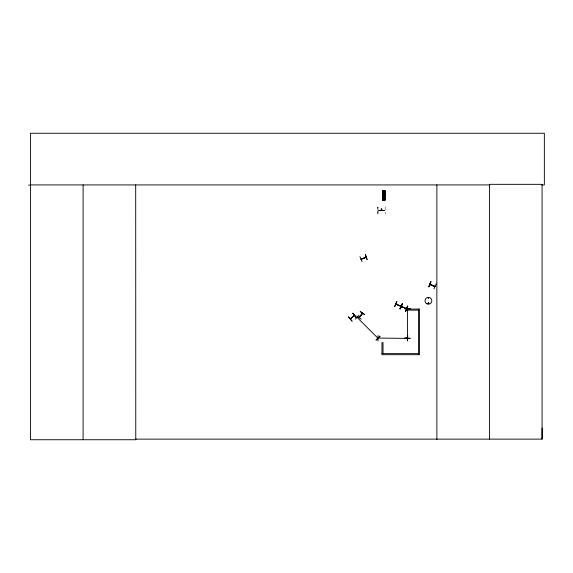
<?xml version="1.0" encoding="UTF-8"?>
<svg xmlns="http://www.w3.org/2000/svg" width="573" height="573" viewBox="0 0 573 573"><rect width="100%" height="100%" fill="white"/><g stroke="black" fill="none" stroke-linecap="round" stroke-linejoin="round"><path stroke-width="0.43" stroke-dasharray="2.87 2.15" d="M378.166 209.611L377.879 214.23L377.879 206.932L378.187 209.303M385.185 206.932L385.163 214.23M377.901 206.932L377.901 214.23"/><path stroke-width="0.86" d="M541.671 184.929L544.35 184.929L544.35 133.265L30.498 133.265L30.498 439.735L135.772 439.735L135.701 439.133L542.065 439.133L542.144 428.052M357.258 317.184L357.695 317.614L357.122 317.32M377.664 337.547L378.001 337.884M365.588 257.463L366.154 257.241L361.026 259.254M407.403 309.327L407.439 308.754L407.661 309.241M407.647 338.414L407.69 337.955M428.719 298.01C428.081 296.85 428.181 299.013 428.69 297.86M428.103 303.332C429.499 302.358 427.78 304.635 428.346 303.017M428.905 303.461C427.501 301.491 428.511 305.395 428.776 302.981M362.487 313.359L359.199 317.707L362.322 313.159M407.41 308.868L407.432 338.414M366.083 257.069L361.176 259.232M365.517 257.284L366.126 257.32L361.105 259.29M394.575 306.519L396.76 301.498M394.79 306.612L396.946 301.577M400.427 306.147L401.007 306.19M395.95 304.234L400.942 306.147M399.904 308.804L402.045 303.762L402.54 303.969M400.097 308.883L402.325 303.883M402.468 303.941L400.377 309.005L399.89 308.797M402.053 306.641L401.515 306.648M405.978 308.589L406.529 308.561M407.604 306.147L405.691 311.282L407.568 306.132M405.483 311.196L407.639 306.161M405.67 311.275L407.826 306.24M428.84 286.751L431.032 281.73M430.459 284.566L430.058 284.158M433.947 288.935L436.175 283.936M362.43 313.381L359.242 317.557M362.487 313.302L359.228 317.614M360.224 311.554L364.757 314.634L360.245 311.526M361.255 319.233L356.857 315.974M350.776 318.81L350.49 319.054M353.985 315.659L354.401 315.379L350.289 318.824M354.479 315.587L350.468 319.032M355.267 319.197L359.063 315.25M376.031 339.961L379.906 336.086M376.203 340.126L380.049 336.229M348.52 316.933L352.087 321.095M400.957 306.168L396 304.012L396.38 304.442M430.079 284.201L435.065 286.335L434.52 286.342M434.943 286.529L430.008 284.373M406.379 308.725L401.401 306.569M365.416 254.491L367.121 259.705L365.388 254.498M362 261.682L359.951 256.604M378.173 338.049L408.556 338.414L406.307 338.106M357.337 317.191L357.702 317.578M357.495 317.707L357.129 317.392L377.736 338.013M410.275 308.654L404.796 308.768M404.796 308.489L410.268 308.453M378.044 335.463L378.001 340.942M407.439 338.07L406.773 338.299M404.796 338.127L410.275 338.356L404.796 338.091M406.851 338.321L407.382 337.955M28.65 185.143L30.498 185.136M30.498 184.929L489.471 184.929M382.9 190.415L385.013 190.408L384.97 200.299L382.9 200.314L382.9 190.415L383.029 200.314M383.043 191.425L384.87 191.425M383.043 192.091L384.87 192.091M383.043 193.094L384.87 193.094M383.043 193.989L384.87 193.989M383.043 194.992L384.87 194.992M383.043 199.297L384.87 199.297M382.743 199.583L385.171 199.583M382.743 199.655L385.171 199.655M381.303 209.99L381.761 209.99M418.462 310.129L407.51 310.129L407.51 309.069L419.529 309.069L419.529 354.701L381.955 354.701L381.955 342.683L383.015 342.683L383.015 353.634M381.955 353.634L418.462 353.634M429.915 284.401L434.957 286.622M429.857 284.53L434.921 286.701M401.551 306.426L406.472 308.51M395.857 304.256L400.921 306.426M401.379 306.627L406.443 308.797M352.71 313.345L356.306 317.478M348.491 316.962L352.03 321.145M542.065 439.133L542.065 184.334L489.471 184.334L489.471 439.133M436.87 184.929L436.87 439.735M418.462 309.069L418.462 354.701M384.848 190.408L384.87 200.299M384.727 190.408L384.727 200.299M384.612 190.408L384.655 200.299M384.497 190.408L384.533 200.299M384.368 190.408L384.383 200.299M384.232 200.299L383.681 200.299M383.545 190.415L383.538 200.314M383.502 190.415L383.179 200.314M383.043 190.415L383.144 200.314M381.611 210.026L381.611 210.463M381.453 210.026L381.453 210.463M135.694 184.929L135.772 439.735M83.099 184.929L83.099 439.735M383.559 194.383C384.06 195.937 384.77 193.287 383.559 194.383M430.789 281.63L428.912 286.779L430.789 281.63M352.911 313.173L356.241 317.528L352.889 313.187M407.668 335.463L407.403 340.942L407.647 335.463M381.797 208.887L381.267 208.887L381.267 210.026L381.797 210.026L381.797 208.887M384.268 210.463L378.796 210.578L384.268 210.463M426.72 303.733A3.417 3.417 0 0 0 431.841 300.775A3.417 3.417 0 0 0 426.72 297.817A3.417 3.417 0 0 0 426.72 303.733"/></g></svg>
